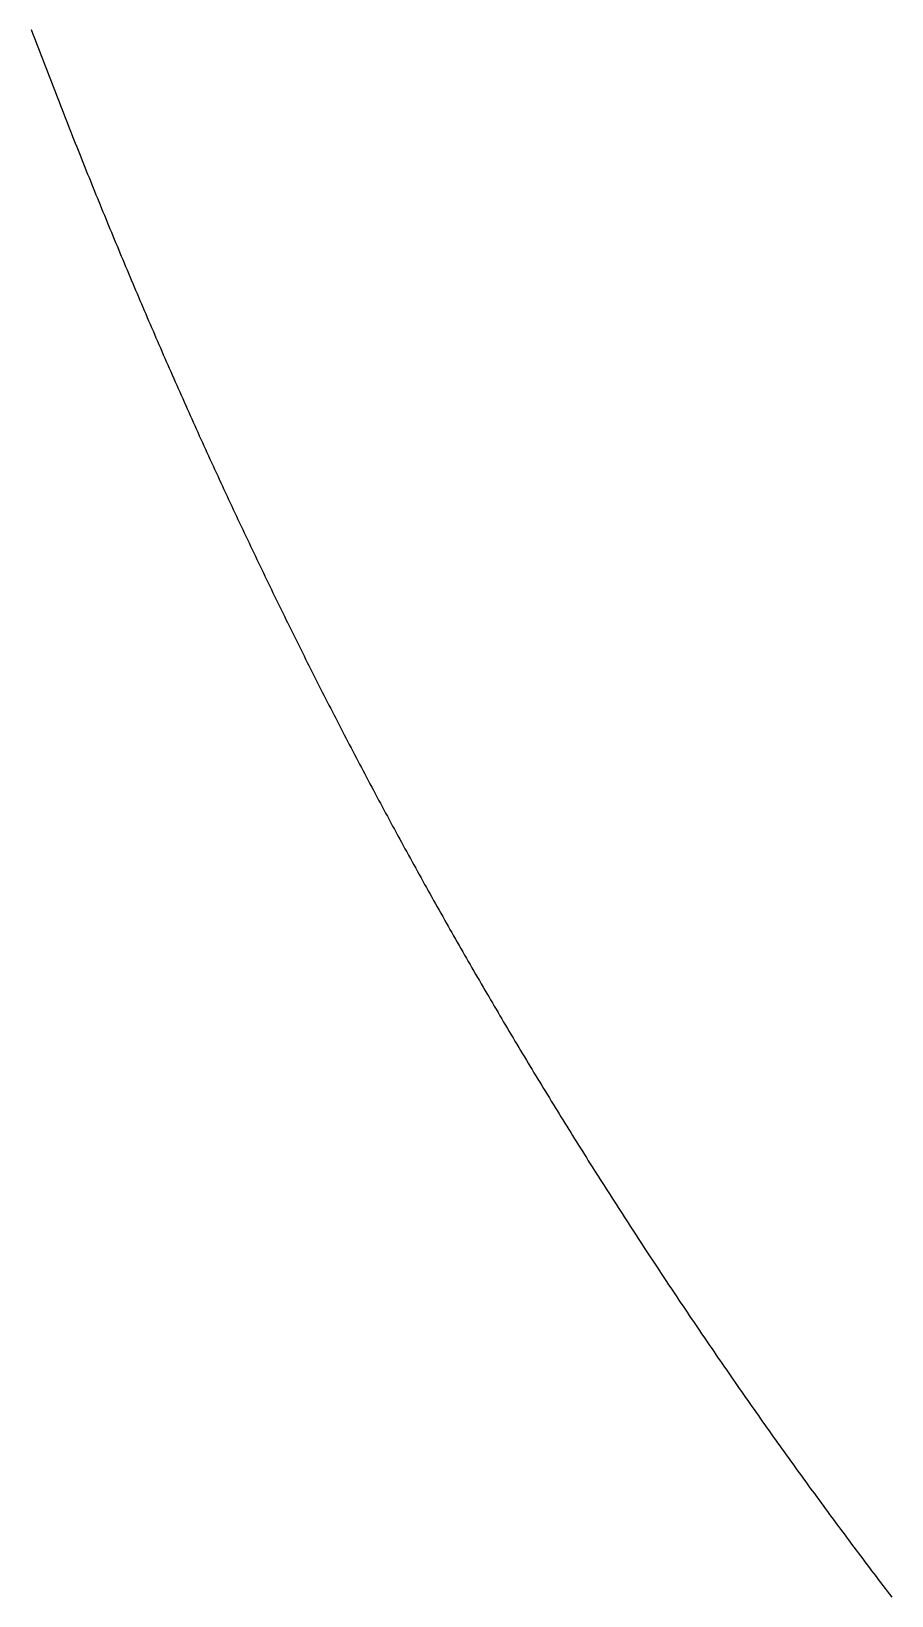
# Model space of a CAD drawing. Header units: metres. Extents: x -19.4 to 17.8, y -17.8 to 29.1.
# Drawn here: x -16.75 to -14.143, y -10.805 to -6.066 of the extents above; entities that cross this region are included whole.
import ezdxf

# ---------------------------------------------------------------- set-up
doc = ezdxf.new("R2010")
doc.units = ezdxf.units.M

msp = doc.modelspace()

# ---------------------------------------------------------------- linework, layer by layer
for p, q in [((-16.7498, -6.0607), (-16.7458, -6.0711)), ((-16.7458, -6.0711), (-16.7418, -6.0816)), ((-16.7418, -6.0816), (-16.7379, -6.0921)), ((-16.7379, -6.0921), (-16.7339, -6.1025)), ((-16.7339, -6.1025), (-16.7299, -6.113)), ((-16.7299, -6.113), (-16.7259, -6.1235)), ((-16.7259, -6.1235), (-16.7219, -6.1339)), ((-16.7219, -6.1339), (-16.7179, -6.1444)), ((-16.7179, -6.1444), (-16.7139, -6.1548)), ((-16.7139, -6.1548), (-16.7099, -6.1653)), ((-16.7099, -6.1653), (-16.7059, -6.1757)), ((-16.7059, -6.1757), (-16.7019, -6.1862)), ((-16.7019, -6.1862), (-16.6979, -6.1966)), ((-16.6979, -6.1966), (-16.6939, -6.2071)), ((-16.6939, -6.2071), (-16.6898, -6.2175)), ((-16.6898, -6.2175), (-16.6858, -6.228)), ((-16.6858, -6.228), (-16.6818, -6.2384)), ((-16.6818, -6.2384), (-16.6777, -6.2488)), ((-16.6777, -6.2488), (-16.6737, -6.2593)), ((-16.6737, -6.2593), (-16.6696, -6.2697)), ((-16.6696, -6.2697), (-16.6655, -6.2801)), ((-16.6655, -6.2801), (-16.6615, -6.2905)), ((-16.6615, -6.2905), (-16.6574, -6.301)), ((-16.6574, -6.301), (-16.6533, -6.3114)), ((-16.6533, -6.3114), (-16.6492, -6.3218)), ((-16.6492, -6.3218), (-16.6451, -6.3322)), ((-16.6451, -6.3322), (-16.641, -6.3426)), ((-16.641, -6.3426), (-16.6369, -6.3531)), ((-16.6369, -6.3531), (-16.6328, -6.3635)), ((-16.6328, -6.3635), (-16.6287, -6.3739)), ((-16.6287, -6.3739), (-16.6246, -6.3843)), ((-16.6246, -6.3843), (-16.6205, -6.3947)), ((-16.6205, -6.3947), (-16.6164, -6.4051)), ((-16.6164, -6.4051), (-16.6122, -6.4155)), ((-16.6122, -6.4155), (-16.6081, -6.4259)), ((-16.6081, -6.4259), (-16.6039, -6.4363)), ((-16.6039, -6.4363), (-16.5998, -6.4467)), ((-16.5998, -6.4467), (-16.5956, -6.4571)), ((-16.5956, -6.4571), (-16.5915, -6.4675)), ((-16.5915, -6.4675), (-16.5873, -6.4778)), ((-16.5873, -6.4778), (-16.5831, -6.4882)), ((-16.5831, -6.4882), (-16.579, -6.4986)), ((-16.579, -6.4986), (-16.5748, -6.509)), ((-16.5748, -6.509), (-16.5706, -6.5194)), ((-16.5706, -6.5194), (-16.5664, -6.5297)), ((-16.5664, -6.5297), (-16.5622, -6.5401)), ((-16.5622, -6.5401), (-16.558, -6.5505)), ((-16.558, -6.5505), (-16.5538, -6.5609)), ((-16.5538, -6.5609), (-16.5496, -6.5712)), ((-16.5496, -6.5712), (-16.5454, -6.5816)), ((-16.5454, -6.5816), (-16.5411, -6.5919)), ((-16.5411, -6.5919), (-16.5369, -6.6023)), ((-16.5369, -6.6023), (-16.5327, -6.6127)), ((-16.5327, -6.6127), (-16.5284, -6.623)), ((-16.5284, -6.623), (-16.5242, -6.6334)), ((-16.5242, -6.6334), (-16.5199, -6.6437)), ((-16.5199, -6.6437), (-16.5157, -6.6541)), ((-16.5157, -6.6541), (-16.5114, -6.6644)), ((-16.5114, -6.6644), (-16.5072, -6.6748)), ((-16.5072, -6.6748), (-16.5029, -6.6851)), ((-16.5029, -6.6851), (-16.4986, -6.6954)), ((-16.4986, -6.6954), (-16.4943, -6.7058)), ((-16.4943, -6.7058), (-16.49, -6.7161)), ((-16.49, -6.7161), (-16.4857, -6.7264)), ((-16.4857, -6.7264), (-16.4814, -6.7368)), ((-16.4814, -6.7368), (-16.4771, -6.7471)), ((-16.4771, -6.7471), (-16.4728, -6.7574)), ((-16.4728, -6.7574), (-16.4685, -6.7677)), ((-16.4685, -6.7677), (-16.4642, -6.7781)), ((-16.4642, -6.7781), (-16.4598, -6.7884)), ((-16.4598, -6.7884), (-16.4555, -6.7987)), ((-16.4555, -6.7987), (-16.4512, -6.809)), ((-16.4512, -6.809), (-16.4468, -6.8193)), ((-16.4468, -6.8193), (-16.4425, -6.8296)), ((-16.4425, -6.8296), (-16.4381, -6.8399)), ((-16.4381, -6.8399), (-16.4337, -6.8502)), ((-16.4337, -6.8502), (-16.4294, -6.8605)), ((-16.4294, -6.8605), (-16.425, -6.8708)), ((-16.425, -6.8708), (-16.4206, -6.8811)), ((-16.4206, -6.8811), (-16.4162, -6.8914)), ((-16.4162, -6.8914), (-16.4118, -6.9017)), ((-16.4118, -6.9017), (-16.4074, -6.912)), ((-16.4074, -6.912), (-16.403, -6.9223)), ((-16.403, -6.9223), (-16.3986, -6.9325)), ((-16.3986, -6.9325), (-16.3942, -6.9428)), ((-16.3942, -6.9428), (-16.3898, -6.9531)), ((-16.3898, -6.9531), (-16.3854, -6.9634)), ((-16.3854, -6.9634), (-16.3809, -6.9737)), ((-16.3809, -6.9737), (-16.3765, -6.9839)), ((-16.3765, -6.9839), (-16.3721, -6.9942)), ((-16.3721, -6.9942), (-16.3676, -7.0045)), ((-16.3676, -7.0045), (-16.3632, -7.0147)), ((-16.3632, -7.0147), (-16.3587, -7.025)), ((-16.3587, -7.025), (-16.3542, -7.0352)), ((-16.3542, -7.0352), (-16.3498, -7.0455)), ((-16.3498, -7.0455), (-16.3453, -7.0558)), ((-16.3453, -7.0558), (-16.3408, -7.066)), ((-16.3408, -7.066), (-16.3363, -7.0762)), ((-16.3363, -7.0762), (-16.3318, -7.0865)), ((-16.3318, -7.0865), (-16.3273, -7.0967)), ((-16.3273, -7.0967), (-16.3228, -7.107)), ((-16.3228, -7.107), (-16.3183, -7.1172)), ((-16.3183, -7.1172), (-16.3138, -7.1274)), ((-16.3138, -7.1274), (-16.3093, -7.1377)), ((-16.3093, -7.1377), (-16.3048, -7.1479)), ((-16.3048, -7.1479), (-16.3002, -7.1581)), ((-16.3002, -7.1581), (-16.2957, -7.1684)), ((-16.2957, -7.1684), (-16.2911, -7.1786)), ((-16.2911, -7.1786), (-16.2866, -7.1888)), ((-16.2866, -7.1888), (-16.282, -7.199)), ((-16.282, -7.199), (-16.2775, -7.2092)), ((-16.2775, -7.2092), (-16.2729, -7.2195)), ((-16.2729, -7.2195), (-16.2683, -7.2297)), ((-16.2683, -7.2297), (-16.2638, -7.2399)), ((-16.2638, -7.2399), (-16.2592, -7.2501)), ((-16.2592, -7.2501), (-16.2546, -7.2603)), ((-16.2546, -7.2603), (-16.25, -7.2705)), ((-16.25, -7.2705), (-16.2454, -7.2807)), ((-16.2454, -7.2807), (-16.2408, -7.2909)), ((-16.2408, -7.2909), (-16.2362, -7.3011)), ((-16.2362, -7.3011), (-16.2315, -7.3112)), ((-16.2315, -7.3112), (-16.2269, -7.3214)), ((-16.2269, -7.3214), (-16.2223, -7.3316)), ((-16.2223, -7.3316), (-16.2176, -7.3418)), ((-16.2176, -7.3418), (-16.213, -7.352)), ((-16.213, -7.352), (-16.2084, -7.3621)), ((-16.2084, -7.3621), (-16.2037, -7.3723)), ((-16.2037, -7.3723), (-16.199, -7.3825)), ((-16.199, -7.3825), (-16.1944, -7.3926)), ((-16.1944, -7.3926), (-16.1897, -7.4028)), ((-16.1897, -7.4028), (-16.185, -7.413)), ((-16.185, -7.413), (-16.1803, -7.4231)), ((-16.1803, -7.4231), (-16.1757, -7.4333)), ((-16.1757, -7.4333), (-16.171, -7.4434)), ((-16.171, -7.4434), (-16.1663, -7.4536)), ((-16.1663, -7.4536), (-16.1616, -7.4637)), ((-16.1616, -7.4637), (-16.1568, -7.4739)), ((-16.1568, -7.4739), (-16.1521, -7.484)), ((-16.1521, -7.484), (-16.1474, -7.4942)), ((-16.1474, -7.4942), (-16.1427, -7.5043)), ((-16.1427, -7.5043), (-16.1379, -7.5144)), ((-16.1379, -7.5144), (-16.1332, -7.5246)), ((-16.1332, -7.5246), (-16.1284, -7.5347)), ((-16.1284, -7.5347), (-16.1237, -7.5448)), ((-16.1237, -7.5448), (-16.1189, -7.5549)), ((-16.1189, -7.5549), (-16.1142, -7.5651)), ((-16.1142, -7.5651), (-16.1094, -7.5752)), ((-16.1094, -7.5752), (-16.1046, -7.5853)), ((-16.1046, -7.5853), (-16.0998, -7.5954)), ((-16.0998, -7.5954), (-16.095, -7.6055)), ((-16.095, -7.6055), (-16.0902, -7.6156)), ((-16.0902, -7.6156), (-16.0854, -7.6257)), ((-16.0854, -7.6257), (-16.0806, -7.6358)), ((-16.0806, -7.6358), (-16.0758, -7.6459)), ((-16.0758, -7.6459), (-16.071, -7.656)), ((-16.071, -7.656), (-16.0662, -7.6661)), ((-16.0662, -7.6661), (-16.0613, -7.6762)), ((-16.0613, -7.6762), (-16.0565, -7.6863)), ((-16.0565, -7.6863), (-16.0517, -7.6964)), ((-16.0517, -7.6964), (-16.0468, -7.7064)), ((-16.0468, -7.7064), (-16.0419, -7.7165)), ((-16.0419, -7.7165), (-16.0371, -7.7266)), ((-16.0371, -7.7266), (-16.0322, -7.7367)), ((-16.0322, -7.7367), (-16.0273, -7.7467)), ((-16.0273, -7.7467), (-16.0225, -7.7568)), ((-16.0225, -7.7568), (-16.0176, -7.7669)), ((-16.0176, -7.7669), (-16.0127, -7.7769)), ((-16.0127, -7.7769), (-16.0078, -7.787)), ((-16.0078, -7.787), (-16.0029, -7.797)), ((-16.0029, -7.797), (-15.998, -7.8071)), ((-15.998, -7.8071), (-15.9931, -7.8171)), ((-15.9931, -7.8171), (-15.9881, -7.8272)), ((-15.9881, -7.8272), (-15.9832, -7.8372)), ((-15.9832, -7.8372), (-15.9783, -7.8473)), ((-15.9783, -7.8473), (-15.9733, -7.8573)), ((-15.9733, -7.8573), (-15.9684, -7.8673)), ((-15.9684, -7.8673), (-15.9634, -7.8774)), ((-15.9634, -7.8774), (-15.9585, -7.8874)), ((-15.9585, -7.8874), (-15.9535, -7.8974)), ((-15.9535, -7.8974), (-15.9486, -7.9074)), ((-15.9486, -7.9074), (-15.9436, -7.9175)), ((-15.9436, -7.9175), (-15.9386, -7.9275)), ((-15.9386, -7.9275), (-15.9336, -7.9375)), ((-15.9336, -7.9375), (-15.9286, -7.9475)), ((-15.9286, -7.9475), (-15.9236, -7.9575)), ((-15.9236, -7.9575), (-15.9186, -7.9675)), ((-15.9186, -7.9675), (-15.9136, -7.9775)), ((-15.9136, -7.9775), (-15.9086, -7.9875)), ((-15.9086, -7.9875), (-15.9035, -7.9975)), ((-15.9035, -7.9975), (-15.8985, -8.0075)), ((-15.8985, -8.0075), (-15.8935, -8.0175)), ((-15.8935, -8.0175), (-15.8884, -8.0275)), ((-15.8884, -8.0275), (-15.8834, -8.0374)), ((-15.8834, -8.0374), (-15.8783, -8.0474)), ((-15.8783, -8.0474), (-15.8733, -8.0574)), ((-15.8733, -8.0574), (-15.8682, -8.0674)), ((-15.8682, -8.0674), (-15.8631, -8.0773)), ((-15.8631, -8.0773), (-15.858, -8.0873)), ((-15.858, -8.0873), (-15.853, -8.0973)), ((-15.853, -8.0973), (-15.8479, -8.1072)), ((-15.8479, -8.1072), (-15.8428, -8.1172)), ((-15.8428, -8.1172), (-15.8377, -8.1271)), ((-15.8377, -8.1271), (-15.8326, -8.1371)), ((-15.8326, -8.1371), (-15.8274, -8.147)), ((-15.8274, -8.147), (-15.8223, -8.157)), ((-15.8223, -8.157), (-15.8172, -8.1669)), ((-15.8172, -8.1669), (-15.8121, -8.1768)), ((-15.8121, -8.1768), (-15.8069, -8.1868)), ((-15.8069, -8.1868), (-15.8018, -8.1967)), ((-15.8018, -8.1967), (-15.7966, -8.2066)), ((-15.7966, -8.2066), (-15.7914, -8.2166)), ((-15.7914, -8.2166), (-15.7863, -8.2265)), ((-15.7863, -8.2265), (-15.7811, -8.2364)), ((-15.7811, -8.2364), (-15.7759, -8.2463)), ((-15.7759, -8.2463), (-15.7707, -8.2562)), ((-15.7707, -8.2562), (-15.7656, -8.2661)), ((-15.7656, -8.2661), (-15.7604, -8.276)), ((-15.7604, -8.276), (-15.7552, -8.2859)), ((-15.7552, -8.2859), (-15.7499, -8.2958)), ((-15.7499, -8.2958), (-15.7447, -8.3057)), ((-15.7447, -8.3057), (-15.7395, -8.3156)), ((-15.7395, -8.3156), (-15.7343, -8.3255)), ((-15.7343, -8.3255), (-15.729, -8.3354)), ((-15.729, -8.3354), (-15.7238, -8.3453)), ((-15.7238, -8.3453), (-15.7185, -8.3552)), ((-15.7185, -8.3552), (-15.7133, -8.365)), ((-15.7133, -8.365), (-15.708, -8.3749)), ((-15.708, -8.3749), (-15.7028, -8.3848)), ((-15.7028, -8.3848), (-15.6975, -8.3946)), ((-15.6975, -8.3946), (-15.6922, -8.4045)), ((-15.6922, -8.4045), (-15.6869, -8.4144)), ((-15.6869, -8.4144), (-15.6816, -8.4242)), ((-15.6816, -8.4242), (-15.6763, -8.4341)), ((-15.6763, -8.4341), (-15.671, -8.4439)), ((-15.671, -8.4439), (-15.6657, -8.4538)), ((-15.6657, -8.4538), (-15.6604, -8.4636)), ((-15.6604, -8.4636), (-15.6551, -8.4734)), ((-15.6551, -8.4734), (-15.6498, -8.4833)), ((-15.6498, -8.4833), (-15.6444, -8.4931)), ((-15.6444, -8.4931), (-15.6391, -8.5029)), ((-15.6391, -8.5029), (-15.6337, -8.5128)), ((-15.6337, -8.5128), (-15.6284, -8.5226)), ((-15.6284, -8.5226), (-15.623, -8.5324)), ((-15.623, -8.5324), (-15.6177, -8.5422)), ((-15.6177, -8.5422), (-15.6123, -8.552)), ((-15.6123, -8.552), (-15.6069, -8.5618)), ((-15.6069, -8.5618), (-15.6015, -8.5716)), ((-15.6015, -8.5716), (-15.5961, -8.5814)), ((-15.5961, -8.5814), (-15.5907, -8.5912)), ((-15.5907, -8.5912), (-15.5853, -8.601)), ((-15.5853, -8.601), (-15.5799, -8.6108)), ((-15.5799, -8.6108), (-15.5745, -8.6206)), ((-15.5745, -8.6206), (-15.5691, -8.6304)), ((-15.5691, -8.6304), (-15.5637, -8.6402)), ((-15.5637, -8.6402), (-15.5582, -8.65)), ((-15.5582, -8.65), (-15.5528, -8.6597)), ((-15.5528, -8.6597), (-15.5473, -8.6695)), ((-15.5473, -8.6695), (-15.5419, -8.6793)), ((-15.5419, -8.6793), (-15.5364, -8.689)), ((-15.5364, -8.689), (-15.531, -8.6988)), ((-15.531, -8.6988), (-15.5255, -8.7086)), ((-15.5255, -8.7086), (-15.52, -8.7183)), ((-15.52, -8.7183), (-15.5145, -8.7281)), ((-15.5145, -8.7281), (-15.509, -8.7378)), ((-15.509, -8.7378), (-15.5035, -8.7475)), ((-15.5035, -8.7475), (-15.498, -8.7573)), ((-15.498, -8.7573), (-15.4925, -8.767)), ((-15.4925, -8.767), (-15.487, -8.7768)), ((-15.487, -8.7768), (-15.4815, -8.7865)), ((-15.4815, -8.7865), (-15.476, -8.7962)), ((-15.476, -8.7962), (-15.4705, -8.8059)), ((-15.4705, -8.8059), (-15.4649, -8.8157)), ((-15.4649, -8.8157), (-15.4594, -8.8254)), ((-15.4594, -8.8254), (-15.4538, -8.8351)), ((-15.4538, -8.8351), (-15.4483, -8.8448)), ((-15.4483, -8.8448), (-15.4427, -8.8545)), ((-15.4427, -8.8545), (-15.4371, -8.8642)), ((-15.4371, -8.8642), (-15.4316, -8.8739)), ((-15.4316, -8.8739), (-15.426, -8.8836)), ((-15.426, -8.8836), (-15.4204, -8.8933)), ((-15.4204, -8.8933), (-15.4148, -8.903)), ((-15.4148, -8.903), (-15.4092, -8.9127)), ((-15.4092, -8.9127), (-15.4036, -8.9223)), ((-15.4036, -8.9223), (-15.398, -8.932)), ((-15.398, -8.932), (-15.3924, -8.9417)), ((-15.3924, -8.9417), (-15.3867, -8.9514)), ((-15.3867, -8.9514), (-15.3811, -8.961)), ((-15.3811, -8.961), (-15.3755, -8.9707)), ((-15.3755, -8.9707), (-15.3698, -8.9803)), ((-15.3698, -8.9803), (-15.3642, -8.99)), ((-15.3642, -8.99), (-15.3585, -8.9997)), ((-15.3585, -8.9997), (-15.3529, -9.0093)), ((-15.3529, -9.0093), (-15.3472, -9.0189)), ((-15.3472, -9.0189), (-15.3415, -9.0286)), ((-15.3415, -9.0286), (-15.3359, -9.0382)), ((-15.3359, -9.0382), (-15.3302, -9.0479)), ((-15.3302, -9.0479), (-15.3245, -9.0575)), ((-15.3245, -9.0575), (-15.3188, -9.0671)), ((-15.3188, -9.0671), (-15.3131, -9.0767)), ((-15.3131, -9.0767), (-15.3074, -9.0864)), ((-15.3074, -9.0864), (-15.3017, -9.096)), ((-15.3017, -9.096), (-15.296, -9.1056)), ((-15.296, -9.1056), (-15.2902, -9.1152)), ((-15.2902, -9.1152), (-15.2845, -9.1248)), ((-15.2845, -9.1248), (-15.2788, -9.1344)), ((-15.2788, -9.1344), (-15.273, -9.144)), ((-15.273, -9.144), (-15.2673, -9.1536)), ((-15.2673, -9.1536), (-15.2615, -9.1632)), ((-15.2615, -9.1632), (-15.2558, -9.1728)), ((-15.2558, -9.1728), (-15.25, -9.1824)), ((-15.25, -9.1824), (-15.2442, -9.1919)), ((-15.2442, -9.1919), (-15.2384, -9.2015)), ((-15.2384, -9.2015), (-15.2326, -9.2111)), ((-15.2326, -9.2111), (-15.2269, -9.2207)), ((-15.2269, -9.2207), (-15.2211, -9.2302)), ((-15.2211, -9.2302), (-15.2153, -9.2398)), ((-15.2153, -9.2398), (-15.2094, -9.2494)), ((-15.2094, -9.2494), (-15.2036, -9.2589)), ((-15.2036, -9.2589), (-15.1978, -9.2685)), ((-15.1978, -9.2685), (-15.192, -9.278)), ((-15.192, -9.278), (-15.1861, -9.2876)), ((-15.1861, -9.2876), (-15.1803, -9.2971)), ((-15.1803, -9.2971), (-15.1745, -9.3066)), ((-15.1745, -9.3066), (-15.1686, -9.3162)), ((-15.1686, -9.3162), (-15.1627, -9.3257)), ((-15.1627, -9.3257), (-15.1569, -9.3352)), ((-15.1569, -9.3352), (-15.151, -9.3447)), ((-15.151, -9.3447), (-15.1451, -9.3543)), ((-15.1451, -9.3543), (-15.1393, -9.3638)), ((-15.1393, -9.3638), (-15.1334, -9.3733)), ((-15.1334, -9.3733), (-15.1275, -9.3828)), ((-15.1275, -9.3828), (-15.1216, -9.3923)), ((-15.1216, -9.3923), (-15.1157, -9.4018)), ((-15.1157, -9.4018), (-15.1098, -9.4113)), ((-15.1098, -9.4113), (-15.1038, -9.4208)), ((-15.1038, -9.4208), (-15.0979, -9.4303)), ((-15.0979, -9.4303), (-15.092, -9.4398)), ((-15.092, -9.4398), (-15.0861, -9.4492)), ((-15.0861, -9.4492), (-15.0801, -9.4587)), ((-15.0801, -9.4587), (-15.0742, -9.4682)), ((-15.0742, -9.4682), (-15.0682, -9.4777)), ((-15.0682, -9.4777), (-15.0623, -9.4871)), ((-15.0623, -9.4871), (-15.0563, -9.4966)), ((-15.0563, -9.4966), (-15.0503, -9.506)), ((-15.0503, -9.506), (-15.0443, -9.5155)), ((-15.0443, -9.5155), (-15.0384, -9.5249)), ((-15.0384, -9.5249), (-15.0324, -9.5344)), ((-15.0324, -9.5344), (-15.0264, -9.5438)), ((-15.0264, -9.5438), (-15.0204, -9.5533)), ((-15.0204, -9.5533), (-15.0144, -9.5627)), ((-15.0144, -9.5627), (-15.0083, -9.5721)), ((-15.0083, -9.5721), (-15.0023, -9.5816)), ((-15.0023, -9.5816), (-14.9963, -9.591)), ((-14.9963, -9.591), (-14.9903, -9.6004)), ((-14.9903, -9.6004), (-14.9842, -9.6098)), ((-14.9842, -9.6098), (-14.9782, -9.6193)), ((-14.9782, -9.6193), (-14.9721, -9.6287)), ((-14.9721, -9.6287), (-14.9661, -9.6381)), ((-14.9661, -9.6381), (-14.96, -9.6475)), ((-14.96, -9.6475), (-14.954, -9.6569)), ((-14.954, -9.6569), (-14.9479, -9.6663)), ((-14.9479, -9.6663), (-14.9418, -9.6757)), ((-14.9418, -9.6757), (-14.9357, -9.685)), ((-14.9357, -9.685), (-14.9296, -9.6944)), ((-14.9296, -9.6944), (-14.9236, -9.7038)), ((-14.9236, -9.7038), (-14.9174, -9.7132)), ((-14.9174, -9.7132), (-14.9113, -9.7226)), ((-14.9113, -9.7226), (-14.9052, -9.7319)), ((-14.9052, -9.7319), (-14.8991, -9.7413)), ((-14.8991, -9.7413), (-14.893, -9.7506)), ((-14.893, -9.7506), (-14.8869, -9.76)), ((-14.8869, -9.76), (-14.8807, -9.7694)), ((-14.8807, -9.7694), (-14.8746, -9.7787)), ((-14.8746, -9.7787), (-14.8684, -9.788)), ((-14.8684, -9.788), (-14.8623, -9.7974)), ((-14.8623, -9.7974), (-14.8561, -9.8067)), ((-14.8561, -9.8067), (-14.8499, -9.8161)), ((-14.8499, -9.8161), (-14.8438, -9.8254)), ((-14.8438, -9.8254), (-14.8376, -9.8347)), ((-14.8376, -9.8347), (-14.8314, -9.844)), ((-14.8314, -9.844), (-14.8252, -9.8533)), ((-14.8252, -9.8533), (-14.819, -9.8627)), ((-14.819, -9.8627), (-14.8128, -9.872)), ((-14.8128, -9.872), (-14.8066, -9.8813)), ((-14.8066, -9.8813), (-14.8004, -9.8906)), ((-14.8004, -9.8906), (-14.7942, -9.8999)), ((-14.7942, -9.8999), (-14.788, -9.9092)), ((-14.788, -9.9092), (-14.7817, -9.9185)), ((-14.7817, -9.9185), (-14.7755, -9.9277)), ((-14.7755, -9.9277), (-14.7693, -9.937)), ((-14.7693, -9.937), (-14.763, -9.9463)), ((-14.763, -9.9463), (-14.7568, -9.9556)), ((-14.7568, -9.9556), (-14.7505, -9.9649)), ((-14.7505, -9.9649), (-14.7442, -9.9741)), ((-14.7442, -9.9741), (-14.738, -9.9834)), ((-14.738, -9.9834), (-14.7317, -9.9926)), ((-14.7317, -9.9926), (-14.7254, -10.0019)), ((-14.7254, -10.0019), (-14.7191, -10.0111)), ((-14.7191, -10.0111), (-14.7128, -10.0204)), ((-14.7128, -10.0204), (-14.7065, -10.0296)), ((-14.7065, -10.0296), (-14.7002, -10.0389)), ((-14.7002, -10.0389), (-14.6939, -10.0481)), ((-14.6939, -10.0481), (-14.6876, -10.0573)), ((-14.6876, -10.0573), (-14.6813, -10.0666)), ((-14.6813, -10.0666), (-14.6749, -10.0758)), ((-14.6749, -10.0758), (-14.6686, -10.085)), ((-14.6686, -10.085), (-14.6623, -10.0942)), ((-14.6623, -10.0942), (-14.6559, -10.1034)), ((-14.6559, -10.1034), (-14.6496, -10.1126)), ((-14.6496, -10.1126), (-14.6432, -10.1218)), ((-14.6432, -10.1218), (-14.6368, -10.131)), ((-14.6368, -10.131), (-14.6305, -10.1402)), ((-14.6305, -10.1402), (-14.6241, -10.1494)), ((-14.6241, -10.1494), (-14.6177, -10.1586)), ((-14.6177, -10.1586), (-14.6113, -10.1678)), ((-14.6113, -10.1678), (-14.6049, -10.177)), ((-14.6049, -10.177), (-14.5985, -10.1862)), ((-14.5985, -10.1862), (-14.5921, -10.1953)), ((-14.5921, -10.1953), (-14.5857, -10.2045)), ((-14.5857, -10.2045), (-14.5793, -10.2137)), ((-14.5793, -10.2137), (-14.5729, -10.2228)), ((-14.5729, -10.2228), (-14.5665, -10.232)), ((-14.5665, -10.232), (-14.56, -10.2411)), ((-14.56, -10.2411), (-14.5536, -10.2503)), ((-14.5536, -10.2503), (-14.5471, -10.2594)), ((-14.5471, -10.2594), (-14.5407, -10.2686)), ((-14.5407, -10.2686), (-14.5342, -10.2777)), ((-14.5342, -10.2777), (-14.5278, -10.2868)), ((-14.5278, -10.2868), (-14.5213, -10.2959)), ((-14.5213, -10.2959), (-14.5148, -10.3051)), ((-14.5148, -10.3051), (-14.5083, -10.3142)), ((-14.5083, -10.3142), (-14.5019, -10.3233)), ((-14.5019, -10.3233), (-14.4954, -10.3324)), ((-14.4954, -10.3324), (-14.4889, -10.3415)), ((-14.4889, -10.3415), (-14.4824, -10.3506)), ((-14.4824, -10.3506), (-14.4759, -10.3597)), ((-14.4759, -10.3597), (-14.4694, -10.3688)), ((-14.4694, -10.3688), (-14.4628, -10.3779)), ((-14.4628, -10.3779), (-14.4563, -10.387)), ((-14.4563, -10.387), (-14.4498, -10.3961)), ((-14.4498, -10.3961), (-14.4432, -10.4051)), ((-14.4432, -10.4051), (-14.4367, -10.4142)), ((-14.4367, -10.4142), (-14.4302, -10.4233)), ((-14.4302, -10.4233), (-14.4236, -10.4324)), ((-14.4236, -10.4324), (-14.417, -10.4414)), ((-14.417, -10.4414), (-14.4105, -10.4505)), ((-14.4105, -10.4505), (-14.4039, -10.4595)), ((-14.4039, -10.4595), (-14.3973, -10.4686)), ((-14.3973, -10.4686), (-14.3908, -10.4776)), ((-14.3908, -10.4776), (-14.3842, -10.4867)), ((-14.3842, -10.4867), (-14.3776, -10.4957)), ((-14.3776, -10.4957), (-14.371, -10.5047)), ((-14.371, -10.5047), (-14.3644, -10.5138)), ((-14.3644, -10.5138), (-14.3578, -10.5228)), ((-14.3578, -10.5228), (-14.3511, -10.5318)), ((-14.3511, -10.5318), (-14.3445, -10.5408)), ((-14.3445, -10.5408), (-14.3379, -10.5498)), ((-14.3379, -10.5498), (-14.3313, -10.5588)), ((-14.3313, -10.5588), (-14.3246, -10.5678)), ((-14.3246, -10.5678), (-14.318, -10.5768)), ((-14.318, -10.5768), (-14.3113, -10.5858)), ((-14.3113, -10.5858), (-14.3047, -10.5948)), ((-14.3047, -10.5948), (-14.298, -10.6038)), ((-14.298, -10.6038), (-14.2914, -10.6128)), ((-14.2914, -10.6128), (-14.2847, -10.6218)), ((-14.2847, -10.6218), (-14.278, -10.6307)), ((-14.278, -10.6307), (-14.2713, -10.6397)), ((-14.2713, -10.6397), (-14.2646, -10.6487)), ((-14.2646, -10.6487), (-14.2579, -10.6576)), ((-14.2579, -10.6576), (-14.2512, -10.6666)), ((-14.2512, -10.6666), (-14.2445, -10.6755)), ((-14.2445, -10.6755), (-14.2378, -10.6845)), ((-14.2378, -10.6845), (-14.2311, -10.6934)), ((-14.2311, -10.6934), (-14.2244, -10.7024)), ((-14.2244, -10.7024), (-14.2176, -10.7113)), ((-14.2176, -10.7113), (-14.2109, -10.7202)), ((-14.2109, -10.7202), (-14.2042, -10.7292)), ((-14.2042, -10.7292), (-14.1974, -10.7381)), ((-14.1974, -10.7381), (-14.1907, -10.747)), ((-14.1907, -10.747), (-14.1839, -10.7559)), ((-14.1839, -10.7559), (-14.1772, -10.7648)), ((-14.1772, -10.7648), (-14.1704, -10.7737)), ((-14.1704, -10.7737), (-14.1636, -10.7827)), ((-14.1636, -10.7827), (-14.1568, -10.7915)), ((-14.1568, -10.7915), (-14.1501, -10.8004)), ((-14.1501, -10.8004), (-14.1433, -10.8093))]:
    msp.add_line(p, q)

doc.saveas('drawing.dxf')
